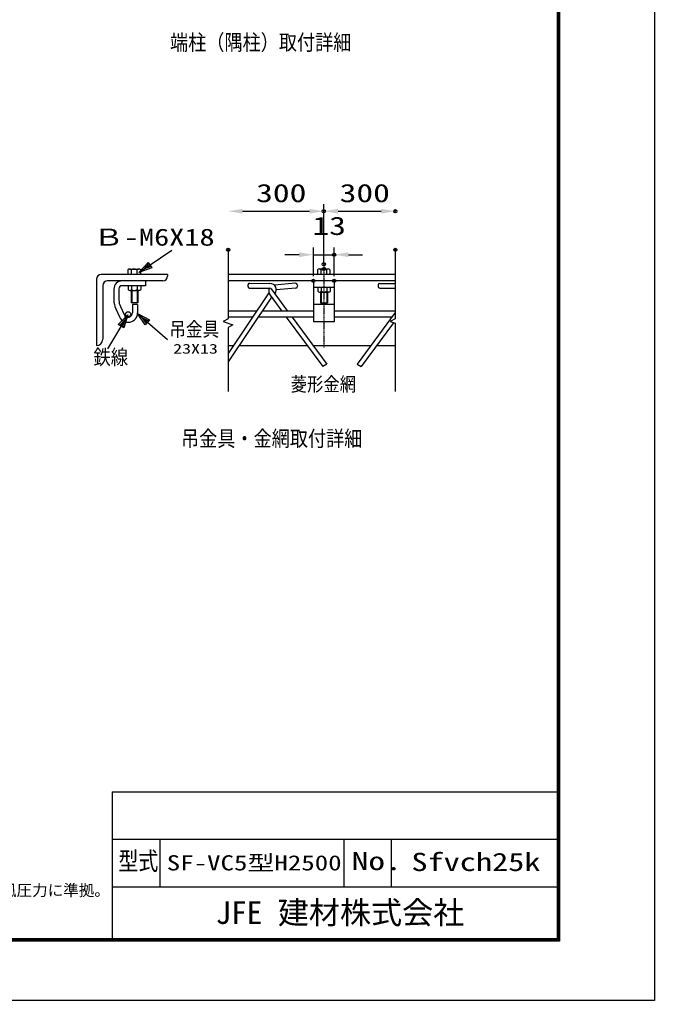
# Model space of a CAD drawing. Units: millimetres, scale not verified. Extents: x -4455 to 4455, y -3150 to 3150.
# Drawn here: x 2447 to 4455, y -3150 to -45 of the extents above; entities that cross this region are included whole.
import ezdxf
from ezdxf.enums import TextEntityAlignment as Align

# ---------------------------------------------------------------- set-up
doc = ezdxf.new("R2010")
doc.units = ezdxf.units.MM
doc.header["$LTSCALE"] = 20
doc.header["$PDMODE"] = 32
doc.header["$PDSIZE"] = 10
doc.linetypes.add('USER4', pattern=[0.216, 0.118, -0.039, 0.02, -0.039])
for name, color, linetype, lineweight in [('0-0_1', 7, 'Continuous', 25), ('0-2_0', 4, 'Continuous', 25), ('0-7_WAKU', 7, 'Continuous', 25), ('0-8_CENTLN-LMEC0', 2, 'USER4', 25)]:
    doc.layers.add(name, color=color, linetype=linetype, lineweight=lineweight)
doc.layers.add('0-5_DEFPOINTS', color=7, linetype='Continuous')
doc.layers.add('0-9_D-TTL-TXT', color=7, linetype='Continuous')
doc.styles.add('ＭＳ ゴシック', font='')
doc.styles.get('ＭＳ ゴシック').set_extended_font_data('MS Gothic')

# ---------------------------------------------------------------- blocks, each defined once
blk = doc.blocks.new('C72')
at = {"layer": '0-0_1', "color": 4}
blk.add_line((156037.7, 60874.7), (158113.3, 62287.1), dxfattribs=at)
blk.add_lwpolyline([(156850.4, 61173.6), (156037.7, 60874.7), (156614.1, 61520.9)], close=True, dxfattribs=at)
blk.add_lwpolyline([(156791.3, 61260.4), (156385, 61111), (156673.1, 61434.1)], dxfattribs=at)

msp = doc.modelspace()

# ---------------------------------------------------------------- linework, layer by layer
at = {"layer": '0-0_1'}
for p, q in [((2788.62, -837.12), (2788.62, -852.05)), ((2794.28, -834.71), (2822.96, -834.71)), ((2799.95, -837.13), (2799.95, -852.05)), ((2817.29, -837.11), (2817.29, -852.05)), ((2828.62, -837.07), (2828.62, -852.05)), ((3388.54, -836.72), (3388.54, -851.65)), ((3394.2, -834.32), (3422.88, -834.32)), ((3399.87, -836.73), (3399.87, -851.65)), ((3417.2, -836.71), (3417.2, -851.65)), ((3428.54, -836.67), (3428.54, -851.65)), ((2789.71, -887.37), (2789.71, -899.63)), ((2801.05, -887.37), (2801.05, -899.63)), ((2818.38, -887.37), (2818.38, -899.64)), ((2829.71, -887.37), (2829.71, -899.64)), ((2844.7, -871.97), (2844.7, -887.37)), ((3389.63, -892.63), (3389.63, -904.89)), ((3400.96, -892.63), (3400.96, -904.89)), ((3418.3, -892.63), (3418.3, -904.89)), ((3429.63, -892.63), (3429.63, -904.89)), ((2795.38, -902.03), (2824.05, -902.03)), ((2799.05, -902.03), (2799.05, -941.97)), ((2820.38, -902.04), (2820.38, -941.97)), ((3395.3, -907.29), (3423.96, -907.29)), ((3398.96, -907.29), (3398.96, -941.97)), ((3420.3, -907.29), (3420.3, -941.97)), ((3398.96, -941.97), (3420.3, -941.97))]:
    msp.add_line(p, q, dxfattribs=at)
at = {"layer": '0-0_1', "color": 4}
for p, q in [((2801.18, -902.03), (2801.18, -941.97)), ((2818.25, -902.03), (2818.25, -941.97)), ((3401.1, -907.29), (3401.1, -941.97)), ((3418.16, -907.29), (3418.16, -941.97))]:
    msp.add_line(p, q, dxfattribs=at)
at = {"layer": '0-0_1'}
for centre, radius, start, end in [((2794.27, -842.42), 7.75, 43.05395, 136.76926), ((2808.67, -851.66), 16.94, 59.3584, 120.92194), ((2822.99, -842.91), 8.14, 45.86685, 134.53607), ((3394.19, -842.03), 7.75, 43.05395, 136.76926), ((3408.58, -851.27), 16.94, 59.3584, 120.92194), ((3422.91, -842.52), 8.14, 45.86685, 134.53607), ((2795.36, -894.32), 7.75, 223.23149, 316.94679), ((2809.76, -885.09), 16.94, 239.07794, 300.64148), ((2824.09, -893.84), 8.14, 225.46316, 314.1324), ((3395.28, -899.58), 7.75, 223.23149, 316.94679), ((3409.68, -890.34), 16.94, 239.07794, 300.64148), ((3424, -899.09), 8.14, 225.46316, 314.1324)]:
    msp.add_arc(centre, radius, start, end, dxfattribs=at)
at = {"layer": '0-2_0', "color": 2}
for p, q in [((3151.61, -651.58), (3363.92, -651.58)), ((3453.92, -651.58), (3590.1, -651.58)), ((3330.92, -789.22), (3285.92, -789.22)), ((3375.92, -789.22), (3441.92, -789.22)), ((3486.92, -789.22), (3531.92, -789.22))]:
    msp.add_line(p, q, dxfattribs=at)
at = {"layer": '0-2_0', "color": 1}
for p, q in [((3408.92, -819.32), (3408.92, -629.08)), ((3375.92, -856.97), (3375.92, -766.72)), ((3441.92, -856.97), (3441.92, -766.72))]:
    msp.add_line(p, q, dxfattribs=at)
at = {"layer": '0-2_0', "color": 7}
for p, q in [((3106.61, -773.76), (3106.61, -992.4)), ((3635.1, -773.76), (3635.1, -992.4)), ((2914.7, -851.97), (2704.7, -851.97)), ((2914.7, -851.97), (2914.7, -856.97)), ((3628.65, -851.97), (3106.61, -851.97)), ((3635.1, -851.97), (3106.61, -851.97)), ((2709.7, -886.97), (2709.7, -1056.97)), ((2899.7, -871.97), (2724.7, -871.97)), ((2744.7, -897.97), (2744.7, -932.51)), ((2760.7, -897.37), (2760.7, -932.51)), ((2844.7, -887.37), (2770.7, -887.37)), ((3635.1, -871.97), (3106.61, -871.97)), ((3168.97, -884.79), (3168.95, -889.79)), ((3173.93, -894.81), (3238.65, -895.1)), ((3173.99, -879.81), (3238.72, -880.1)), ((3242.45, -896.87), (3294.55, -967.59)), ((3319.66, -879.77), (3253.21, -885.43)), ((3320.93, -894.71), (3258.63, -900.02)), ((3325.07, -884.33), (3325.49, -889.31)), ((3375.92, -871.97), (3375.92, -1001.98)), ((3441.92, -892.61), (3375.92, -892.61)), ((3441.92, -871.97), (3441.92, -1001.98)), ((3581.04, -884.82), (3581.02, -889.82)), ((3586, -894.85), (3635.1, -895.07)), ((3586.07, -879.85), (3635.1, -880.07)), ((3235.42, -909.83), (3106.61, -1101.8)), ((3243.89, -924.12), (3106.61, -1128.72)), ((3238.81, -917.22), (3275.92, -967.59)), ((2750.75, -960.11), (2762.46, -985.55)), ((2765.28, -953.42), (2776.95, -978.76)), ((2820.38, -941.97), (2799.05, -941.97)), ((2803.7, -946.97), (2803.7, -972.97)), ((2819.7, -946.97), (2803.7, -946.97)), ((2819.7, -946.97), (2819.7, -972.97)), ((3441.92, -946.97), (3375.92, -946.97)), ((3106.61, -992.4), (3090.68, -1000.79)), ((3196.66, -967.59), (3106.61, -967.59)), ((3183.88, -986.63), (3106.61, -986.63)), ((3375.92, -986.63), (3201.95, -986.63)), ((3375.92, -967.59), (3214.72, -967.59)), ((3289.95, -986.63), (3405.6, -1143.6)), ((3308.58, -986.63), (3418.32, -1135.57)), ((3635.1, -967.59), (3441.92, -967.59)), ((3624.2, -986.63), (3441.92, -986.63)), ((3635.1, -971.84), (3514.46, -1135.57)), ((3090.68, -1000.79), (3121.28, -1011.45)), ((3121.28, -1011.45), (3106.61, -1019.16)), ((3106.61, -1019.16), (3106.61, -1222.75)), ((3441.92, -1001.98), (3375.92, -1001.98)), ((3629.7, -1004.46), (3527.17, -1143.6)), ((3635.1, -1006.34), (3635.1, -1222.75)), ((3106.61, -1076.95), (3123.29, -1076.95)), ((3141.35, -1076.95), (3356.49, -1076.95)), ((3375.13, -1076.95), (3557.65, -1076.95)), ((3576.28, -1076.95), (3635.1, -1076.95)), ((3418.32, -1135.57), (3405.6, -1143.6)), ((3514.46, -1135.57), (3527.17, -1143.6))]:
    msp.add_line(p, q, dxfattribs=at)
for points in [[(2689.7, -866.97), (2689.7, -1076.97), (2689.9, -1076.97)], [(3635.1, -992.4), (3619.16, -1000.79), (3635.1, -1006.34)]]:
    msp.add_lwpolyline(points, dxfattribs=at)
msp.add_circle((2789.93, -977.91), 8.19, dxfattribs=at)
for centre, radius, start, end in [((2704.7, -866.97), 15, 90, 180), ((2899.7, -856.97), 15, 270, 0), ((2724.7, -886.97), 15, 90, 180), ((2770.7, -897.97), 26, 90, 180), ((2770.7, -897.37), 10, 90, 180), ((3173.95, -889.81), 5, 179.74316, 269.74316), ((3173.97, -884.81), 5, 89.74316, 179.74316), ((3254.91, -905.36), 20, 150.20381, 216.38235), ((3238.63, -900.1), 5, 32.54977, 89.74316), ((3238.63, -900.1), 20, 320.82678, 89.74316), ((3254.91, -905.36), 20, 94.8681, 97.42908), ((3320.09, -884.75), 5, 4.8681, 94.8681), ((3320.51, -889.73), 5, 274.8681, 4.8681), ((3586.02, -889.85), 5, 179.74316, 269.74316), ((3586.04, -884.85), 5, 89.74316, 179.74316), ((2810.7, -932.51), 66, 180, 204.72477), ((2810.7, -932.51), 50, 180, 204.725), ((2789.7, -972.97), 30, 204.79222, 0), ((2789.7, -972.97), 14, 204.42627, 0), ((2689.7, -1056.97), 20, 270, 0)]:
    msp.add_arc(centre, radius, start, end, dxfattribs=at)
at = {"layer": '0-2_0', "color": 2}
for points in [[(3151.61, -644.08), (3106.61, -651.58), (3151.61, -659.08)], [(3363.92, -644.08), (3408.92, -651.58), (3363.92, -659.08)], [(3453.92, -644.08), (3408.92, -651.58), (3453.92, -659.08)], [(3590.1, -644.08), (3635.1, -651.58), (3590.1, -659.08)], [(3330.92, -781.72), (3375.92, -789.22), (3330.92, -796.72)], [(3486.92, -781.72), (3441.92, -789.22), (3486.92, -796.72)]]:
    msp.add_solid(points, dxfattribs=at)
at = {"layer": '0-5_DEFPOINTS'}
for p in [(3408.92, -651.58), (3635.1, -651.58), (3106.61, -773.76), (3635.1, -773.76), (3441.92, -789.22), (3408.92, -819.32), (3408.92, -834.32), (3375.92, -871.97), (3441.92, -871.97)]:
    msp.add_point(p, dxfattribs=at)
at = {"layer": '0-7_WAKU'}
for p, q in [((2739.84, -2489.99), (2739.84, -2954.99)), ((2739.84, -2489.99), (4147.45, -2489.99)), ((2739.84, -2639.99), (4147.45, -2639.99)), ((2889.84, -2639.99), (2889.84, -2789.99)), ((3472.45, -2639.99), (3472.45, -2789.99)), ((3622.45, -2639.99), (3622.45, -2789.99)), ((2739.84, -2789.99), (4147.45, -2789.99))]:
    msp.add_line(p, q, dxfattribs=at)
at = {"layer": '0-7_WAKU', "color": 3}
msp.add_lwpolyline([(-4455.05, 3150.01), (4454.95, 3150.01), (4454.95, -3149.99), (-4455.05, -3149.99)], close=True, dxfattribs=at)
at = {"layer": '0-7_WAKU'}
for points in [[(-4155.05, 2962.51), (4154.95, 2962.51), (4154.95, -2962.49), (-4155.05, -2962.49)], [(-4153.17, 2960.64), (4153.08, 2960.64), (4153.08, -2960.61), (-4153.17, -2960.61)], [(-4151.3, 2958.76), (4151.2, 2958.76), (4151.2, -2958.74), (-4151.3, -2958.74)], [(-4149.42, 2956.89), (4149.33, 2956.89), (4149.33, -2956.86), (-4149.42, -2956.86)], [(-4147.55, 2955.01), (4147.45, 2955.01), (4147.45, -2954.99), (-4147.55, -2954.99)]]:
    msp.add_lwpolyline(points, close=True, dxfattribs=at)
at = {"layer": '0-8_CENTLN-LMEC0'}
msp.add_line((3408.92, -826.97), (3408.92, -1082.98), dxfattribs=at)

# ---------------------------------------------------------------- block references
at = {"layer": '0-2_0', "xscale": 0.05, "yscale": 0.05}
msp.add_blockref('C72', (-4977.84, -3889.4), dxfattribs=at)
for p, rotation in [((-2140.16, 5772.86), 285), ((8573.28, 5076.01), 205)]:
    msp.add_blockref('C72', p, dxfattribs=dict(at, rotation=rotation))

# ---------------------------------------------------------------- texts
at = {"layer": '0-0_1', "color": 4, "style": 'ＭＳ ゴシック'}
for s, height, width, p in [('端柱（隅柱）取付詳細', 49.48, 0.85, (2922.56, -156.48)), ('Ｂ-M6X18', 54.12, 1.3, (2680.45, -776.9)), ('吊金具', 45.45, 0.85, (2920, -1061.34)), ('鉄線', 47.36, 0.85, (2680, -1151.17)), ('菱形金網', 44.57, 0.85, (3304.29, -1234.77)), ('吊金具・金網取付詳細', 49.48, 0.85, (2957.24, -1410.76))]:
    msp.add_text(s, height=height, dxfattribs=dict(at, width=width)).set_placement(p, align=Align.BOTTOM_LEFT)
at = {"layer": '0-2_0', "color": 3, "style": 'ＭＳ ゴシック', "width": 1.35}
for s, p in [('300', (3194.77, -640.19)), ('300', (3459.01, -640.19)), ('13', (3372.92, -744.07))]:
    msp.add_text(s, height=57.77, dxfattribs=at).set_placement(p, align=Align.BOTTOM_LEFT)
at = {"layer": '0-2_0', "style": 'ＭＳ ゴシック', "width": 1.35}
msp.add_text('23X13', height=30.79, dxfattribs=at).set_placement((2932.39, -1111.69), align=Align.BOTTOM_LEFT)
at = {"layer": '0-7_WAKU', "style": 'ＭＳ ゴシック'}
for s, height, width, p in [('型式', 57.73, 0.8, (2759.2, -2754.95)), ('SF-VC5型H2500', 48.11, 1.3, (2912.05, -2753.01)), ('No.', 57.73, 1.35, (3497, -2754.95)), ('Sfvch25k', 57.73, 1.3, (3686.18, -2757.9))]:
    msp.add_text(s, height=height, dxfattribs=dict(at, width=width)).set_placement(p, align=Align.BOTTOM_LEFT)
msp.add_text('JFE 建材株式会社', height=72.16, dxfattribs=at).set_placement((3066.8, -2929.68), align=Align.BOTTOM_LEFT)
at = {"layer": '0-9_D-TTL-TXT', "style": 'ＭＳ ゴシック'}
msp.add_text('（設計条件）風荷重：昭和57年改正 建築基準法・同施行令に基づく風圧力に準拠。', height=36.08, dxfattribs=at).set_placement((886.89, -2830.19), align=Align.BOTTOM_LEFT)

doc.saveas('drawing.dxf')
